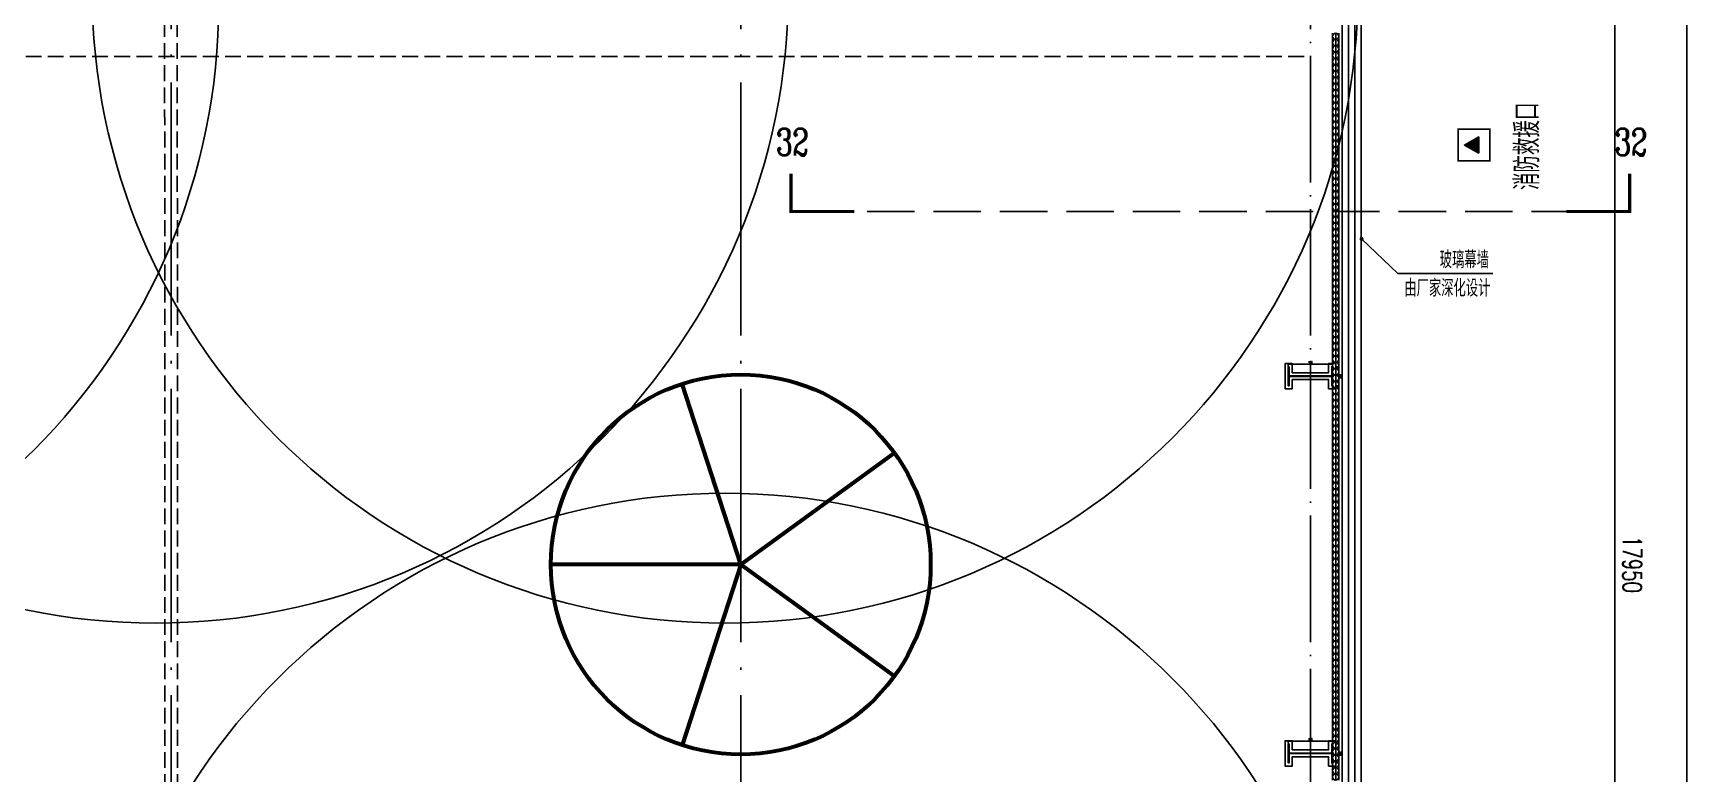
# Model space of a CAD drawing. Extents: x -1313754 to 847533, y 489853 to 941203.
# Drawn here: x -149037 to -122905, y 572538 to 584239 of the extents above; entities that cross this region are included whole.
import ezdxf

# ---------------------------------------------------------------- set-up
doc = ezdxf.new("R2010")
doc.units = 0
doc.header["$LTSCALE"] = 1000
doc.header["$MEASUREMENT"] = 0
doc.linetypes.add('DASH', pattern=[0.35, 0.25, -0.1])
doc.linetypes.add('DOTE', pattern=[2.42, 2, -0.2, 0.02, -0.2])
doc.layers.get('Defpoints').update_dxf_attribs({"color": 210})
for name, color, linetype in [('A-AXIS-D', 1, 'Continuous'), ('A-AXIS-DOTE', 14, 'DOTE'), ('A-AXIS-DP', 126, 'Continuous'), ('A-AXIS-SYMB', 3, 'Continuous'), ('A-HATCH-2', 251, 'Continuous'), ('A-HRAIL', 173, 'Continuous'), ('A-LIN-V', 9, 'Continuous'), ('A-TEXT', 61, 'Continuous'), ('A-WINDOW', 140, 'Continuous'), ('AS-COLN', 6, 'Continuous'), ('AS-WALL', 40, 'Continuous'), ('AS-结构边线层', 200, 'Continuous'), ('CURTWALL', 4, 'Continuous'), ('DIM_SYMB', 3, 'Continuous'), ('PUB_TEXT', 7, 'Continuous'), ('RP-N2-01$0$$0$A-WIND-J', 1, 'Continuous'), ('RP-N2-01$0$A-WIND-J', 3, 'Continuous'), ('SB_ZF消火栓', 10, 'Continuous'), ('SB_ZF消火栓M', 10, 'Continuous')]:
    doc.layers.add(name, color=color, linetype=linetype)
doc.layers.add('A-加建区域', color=47, linetype='Continuous', plot=False)
doc.styles.add('_TCH_DIM', font='SIMPLEX', dxfattribs={"bigfont": 'GBCBIG'})
doc.styles.add('_TCH_DIM_T3', font='SIMPLEX', dxfattribs={"width": 0.705882, "bigfont": 'GBCBIG'})
doc.styles.add('_TCH_LABEL', font='COMPLEX', dxfattribs={"bigfont": 'GBCBIG'})
doc.styles.add('A-DIM_T3', font='SIMPLEX', dxfattribs={"width": 0.705882, "bigfont": 'GBCBIG'})
doc.dimstyles.new('_TCH_ARCH&&10', dxfattribs={"dimtxt": 29.75, "dimasz": 10, "dimexe": 10, "dimexo": 10, "dimgap": 12.625, "dimtad": 1, "dimdec": 0, "dimzin": 0, "dimdsep": 46, "dimtxsty": '_TCH_DIM_T3', "dimblk": 'ARCHTICK', "dimcen": 0.09, "dimclrt": 7, "dimazin": 2, "dimtfac": 1, "dimtdec": 0, "dimtix": 1, "dimtmove": 2, "dimatfit": 3, "dimfxl": 0, "dimtolj": 1, "dimtzin": 0, "dimarcsym": 0})
doc.dimstyles.new('_TCH_ARCH&&100', dxfattribs={"dimtxt": 297.5, "dimasz": 100, "dimexe": 100, "dimexo": 100, "dimgap": 126.25, "dimtad": 1, "dimdec": 0, "dimzin": 0, "dimdsep": 46, "dimtxsty": '_TCH_DIM_T3', "dimblk": 'ARCHTICK', "dimcen": 0.09, "dimclrt": 7, "dimazin": 2, "dimtfac": 1, "dimtdec": 0, "dimtix": 1, "dimtmove": 2, "dimatfit": 3, "dimfxl": 0, "dimtolj": 1, "dimtzin": 0, "dimarcsym": 0})
doc.dimstyles.new('A-DIM&&100', dxfattribs={"dimtxt": 297.5, "dimasz": 100, "dimexe": 100, "dimexo": 100, "dimgap": 126.25, "dimtad": 1, "dimdec": 0, "dimzin": 0, "dimdsep": 46, "dimtxsty": 'A-DIM_T3', "dimblk": 'ARCHTICK', "dimcen": 0.09, "dimclrt": 7, "dimazin": 2, "dimtfac": 1, "dimtdec": 0, "dimtix": 1, "dimtmove": 2, "dimatfit": 3, "dimfxl": 0, "dimtolj": 1, "dimtzin": 0, "dimarcsym": 0})

# ---------------------------------------------------------------- blocks, each defined once
blk = doc.blocks.new('_ArchTick')
at = {"color": 0, "linetype": 'ByBlock', "const_width": 0.4}
blk.add_lwpolyline([(-0.5, -0.5), (0.5, 0.5)], dxfattribs=at)
blk = doc.blocks.new('*D1329')
at = {"layer": 'A-AXIS-D', "color": 0, "lineweight": -2}
for p, q in [((95776, -220000), (96792, -220000)), ((96692, -220000), (96692, -237950)), ((95776, -237950), (96792, -237950))]:
    blk.add_line(p, q, dxfattribs=at)
at = {"layer": 'Defpoints', "color": 0}
for p in [(95676, -220000), (95676, -237950), (96692, -237950)]:
    blk.add_point(p, dxfattribs=at)
at = {"layer": 'A-AXIS-D', "color": 0, "lineweight": -2, "xscale": 100, "yscale": 100, "zscale": 100}
for p, rotation in [((96692, -220000), 90), ((96692, -237950), 270)]:
    blk.add_blockref('_ArchTick', p, dxfattribs=dict(at, rotation=rotation))
at = {"layer": 'A-AXIS-D', "color": 7, "insert": (96967, -228975), "char_height": 297.5, "attachment_point": 5, "rotation": 270, "style": 'A-DIM_T3'}
blk.add_mtext('\\A1;17950', dxfattribs=at)
blk = doc.blocks.new('*D1406')
at = {"layer": 'A-AXIS-D', "color": 0, "lineweight": -2}
for p, q in [((96036, -183400), (97932, -183400)), ((97832, -183400), (97832, -256600)), ((96036, -256600), (97932, -256600))]:
    blk.add_line(p, q, dxfattribs=at)
at = {"layer": 'Defpoints', "color": 0}
for p in [(95936, -183400), (95936, -256600), (97832, -256600)]:
    blk.add_point(p, dxfattribs=at)
at = {"layer": 'A-AXIS-D', "color": 0, "lineweight": -2, "xscale": 100, "yscale": 100, "zscale": 100}
for p, rotation in [((97832, -183400), 90), ((97832, -256600), 270)]:
    blk.add_blockref('_ArchTick', p, dxfattribs=dict(at, rotation=rotation))
at = {"layer": 'A-AXIS-D', "color": 7, "insert": (98107, -220000), "char_height": 297.5, "attachment_point": 5, "rotation": 270, "style": '_TCH_DIM_T3'}
blk.add_mtext('\\A1;73200', dxfattribs=at)
blk = doc.blocks.new('43243')
at = {"layer": 'AS-结构边线层'}
blk.add_lwpolyline([(-155994, 548520), (-146454, 548520), (-146454, 549070), (-144354, 549070), (-144354, 548520), (-128354, 548520), (-128354, 548810), (-128054, 548810), (-128054, 561350), (-131054, 561350), (-131054, 565490), (-128054, 565490), (-128054, 594490), (-131055, 594490), (-131055, 601390), (-128054, 601390), (-128054, 621120), (-128354, 621120), (-144354, 621120), (-144354, 620570), (-146454, 620570), (-146454, 621120), (-155994, 621120)], dxfattribs=at)
blk = doc.blocks.new('4324324')
at = {"layer": 'A-HATCH-2', "linetype": 'DASH'}
blk.add_line((-307354.2, 583869.9), (-128854.2, 583869.9), dxfattribs=at)
blk = doc.blocks.new('w4324324')
at = {"layer": 'A-HATCH-2', "lineweight": 60}
for q in [(-1694760, 686605), (-1697614, 684532), (-1691907, 684532), (-1696524, 681178), (-1692997, 681178)]:
    blk.add_line((-1694760, 683605), q, dxfattribs=at)
blk.add_circle((-1694760, 683605), 3000, dxfattribs=at)
blk = doc.blocks.new('342343')
at = {"layer": 'A-LIN-V'}
blk.add_blockref('w4324324', (1048660, -62444), dxfattribs=at)
blk = doc.blocks.new('*D1765')
at = {"layer": 'A-AXIS-DP', "color": 0, "lineweight": -2}
for p, q in [((-195790, 766880), (-195790, 766929)), ((-195790, 766919), (-195490, 766919)), ((-195490, 766880), (-195490, 766929))]:
    blk.add_line(p, q, dxfattribs=at)
at = {"layer": 'Defpoints', "color": 0}
for p in [(-195790, 766870), (-195490, 766919), (-195490, 766870)]:
    blk.add_point(p, dxfattribs=at)
at = {"layer": 'A-AXIS-DP', "color": 0, "lineweight": -2, "xscale": 10, "yscale": 10, "zscale": 10, "rotation": 180}
blk.add_blockref('_ArchTick', (-195790, 766919), dxfattribs=at)
at = {"layer": 'A-AXIS-DP', "color": 0, "lineweight": -2, "xscale": 10, "yscale": 10, "zscale": 10}
blk.add_blockref('_ArchTick', (-195490, 766919), dxfattribs=at)
at = {"layer": 'A-AXIS-DP', "color": 7, "insert": (-195640, 766946), "char_height": 29.8, "attachment_point": 5, "style": '_TCH_DIM_T3'}
blk.add_mtext('\\A1;300', dxfattribs=at)
blk = doc.blocks.new('*D1766')
at = {"layer": 'A-AXIS-DP', "color": 0, "lineweight": -2}
for p, q in [((-195800, 766820), (-195841, 766820)), ((-195831, 766120), (-195831, 766820)), ((-195800, 766120), (-195841, 766120))]:
    blk.add_line(p, q, dxfattribs=at)
at = {"layer": 'Defpoints', "color": 0}
for p in [(-195831, 766820), (-195790, 766820), (-195790, 766120)]:
    blk.add_point(p, dxfattribs=at)
at = {"layer": 'A-AXIS-DP', "color": 0, "lineweight": -2, "xscale": 10, "yscale": 10, "zscale": 10}
for p, rotation in [((-195831, 766820), 90), ((-195831, 766120), 270)]:
    blk.add_blockref('_ArchTick', p, dxfattribs=dict(at, rotation=rotation))
at = {"layer": 'A-AXIS-DP', "color": 7, "insert": (-195859, 766470), "char_height": 29.8, "attachment_point": 5, "rotation": 90, "style": '_TCH_DIM_T3'}
blk.add_mtext('\\A1;700', dxfattribs=at)
blk = doc.blocks.new('RP-N2-01$0$$0$xfjy')
at = {"layer": 'RP-N2-01$0$$0$A-WIND-J'}
h = blk.add_hatch(color=256, dxfattribs=at)
h.dxf.hatch_style = 1
h.paths.add_polyline_path([(1141876, -26214), (1142135, -26214), (1142005, -25989)])
at = {"layer": 'RP-N2-01$0$$0$A-WIND-J', "const_width": 25}
blk.add_lwpolyline([(1141755, -25889), (1141755, -26389), (1142255, -26389), (1142255, -25889)], close=True, dxfattribs=at)
at = {"layer": 'RP-N2-01$0$$0$A-WIND-J'}
for points in [[(1141755, -26389), (1142255, -26389), (1142255, -25889), (1141755, -25889)], [(1141876, -26214), (1142135, -26214), (1142005, -25989)]]:
    blk.add_lwpolyline(points, close=True, dxfattribs=at)
blk = doc.blocks.new('RP-N2-01$0$xfjy')
at = {"layer": 'RP-N2-01$0$$0$A-WIND-J'}
blk.add_blockref('RP-N2-01$0$$0$xfjy', (0, 0), dxfattribs=at)
blk = doc.blocks.new('1232')
at = {"layer": 'RP-N2-01$0$A-WIND-J', "rotation": 90}
blk.add_blockref('RP-N2-01$0$xfjy', (-152409, -559535, 0), dxfattribs=at)
at = {"layer": 'A-TEXT', "style": '_TCH_DIM'}
blk.add_text('消防救援口', height=384.1, rotation=90, dxfattribs=at).set_placement((-125237, 581759, 0))
blk = doc.blocks.new('333')
at = {"layer": 'A-加建区域', "linetype": 'DASH'}
for p, q in [((-146958.2, 584432), (-146954.2, 552120)), ((-146758.2, 584432), (-146754.2, 552120))]:
    blk.add_line(p, q, dxfattribs=at)
blk = doc.blocks.new('99平面图例外参$0$$LinePat$圆环')
for points in [[(0, 150), (300, 150)], [(0, 0), (300, 0)], [(0, -150), (300, -150)]]:
    blk.add_lwpolyline(points)
at = {"color": 0}
blk.add_circle((150, 0), 150, dxfattribs=at)
blk = doc.blocks.new('34242343243')
at = {"layer": 'A-HRAIL', "xscale": 0.3333686689378101, "yscale": 0.3333333333333333, "zscale": 0.3333333333333333, "rotation": 90}
for p in [(-128454, 584139), (-128454, 584039), (-128454, 583939), (-128454, 583839), (-128454, 583739), (-128454, 583639), (-128454, 583539), (-128454, 583439), (-128454, 583339), (-128454, 583239), (-128454, 583139), (-128454, 583039), (-128454, 582939), (-128454, 582839), (-128454, 582739), (-128454, 582639), (-128454, 582539), (-128454, 582439), (-128454, 582339), (-128454, 582239), (-128454, 582139), (-128454, 582039), (-128454, 581939), (-128454, 581839), (-128454, 581739), (-128454, 581639), (-128454, 581539), (-128454, 581439), (-128454, 581339), (-128454, 581239), (-128454, 581139), (-128454, 581039), (-128454, 580939), (-128454, 580839), (-128454, 580739), (-128454, 580639), (-128454, 580539), (-128454, 580439), (-128454, 580339), (-128454, 580239), (-128454, 580139), (-128454, 580039), (-128454, 579938), (-128454, 579838), (-128454, 579738), (-128454, 579638), (-128454, 579538), (-128454, 579438), (-128454, 579338), (-128454, 579238), (-128454, 579138), (-128454, 579038), (-128454, 578938), (-128454, 578838), (-128454, 578738), (-128454, 578638), (-128454, 578538), (-128454, 578438), (-128454, 578338), (-128454, 578238), (-128454, 578138), (-128454, 578038), (-128454, 577938), (-128454, 577838), (-128454, 577738), (-128454, 577638), (-128454, 577538), (-128454, 577438), (-128454, 577338), (-128454, 577238), (-128454, 577138), (-128454, 577038), (-128454, 576938), (-128454, 576838), (-128454, 576738), (-128454, 576638), (-128454, 576538), (-128454, 576438), (-128454, 576338), (-128454, 576238), (-128454, 576138), (-128454, 576038), (-128454, 575938), (-128454, 575838), (-128454, 575738), (-128454, 575638), (-128454, 575538), (-128454, 575438), (-128454, 575338), (-128454, 575238), (-128454, 575138), (-128454, 575038), (-128454, 574938), (-128454, 574838), (-128454, 574738), (-128454, 574638), (-128454, 574538), (-128454, 574438), (-128454, 574338), (-128454, 574238), (-128454, 574138), (-128454, 574038), (-128454, 573938), (-128454, 573838), (-128454, 573738), (-128454, 573638), (-128454, 573538), (-128454, 573438), (-128454, 573338), (-128454, 573238), (-128454, 573138), (-128454, 573038), (-128454, 572938), (-128454, 572838), (-128454, 572738), (-128454, 572638), (-128454, 572538), (-128454, 572438)]:
    blk.add_blockref('99平面图例外参$0$$LinePat$圆环', p, dxfattribs=at)
blk = doc.blocks.new('A$C5D961328')
at = {"layer": 'SB_ZF消火栓'}
blk.add_hatch(color=256, dxfattribs=at).paths.add_polyline_path([(0, 40), (700, 40), (700, 240)])
at = {"layer": 'A-LIN-V', "ltscale": 500}
blk.add_circle((350, 40), 10001, dxfattribs=at)
at = {"layer": 'SB_ZF消火栓'}
for p, q in [((700, 240), (0, 240)), ((0, 240), (0, 40)), ((700, 240), (0, 40)), ((0, 40), (700, 40)), ((700, 240), (700, 40))]:
    blk.add_line(p, q, dxfattribs=at)
at = {"layer": 'SB_ZF消火栓', "color": 1}
blk.add_circle((140, 140), 32.5, dxfattribs=at)
blk = doc.blocks.new('we42342343234')
at = {"layer": 'SB_ZF消火栓M', "rotation": 90}
for p in [(-147064, 584570), (-138064, 584570), (-138064, 566620)]:
    blk.add_blockref('A$C5D961328', p, dxfattribs=at)
at = {"layer": 'SB_ZF消火栓M', "xscale": -1.000000000000001, "rotation": 90}
blk.add_blockref('A$C5D961328', (-156064, 585070), dxfattribs=at)
blk = doc.blocks.new('234243242332')
at = {"layer": 'SB_ZF消火栓'}
blk.add_blockref('we42342343234', (0, 0), dxfattribs=at)
blk = doc.blocks.new('dote')
at = {"layer": 'A-AXIS-DOTE'}
blk.add_line((91882.2, -264080), (91882.2, 36662.3), dxfattribs=at)
at = {"layer": 'A-AXIS-DOTE', "ltscale": 2}
for p, q in [((73882.2, -264080), (73882.2, -167560.7)), ((82882.2, -264080), (82882.2, -167560.7))]:
    blk.add_line(p, q, dxfattribs=at)
at = {"layer": 'DIM_SYMB', "linetype": 'DASH', "ltscale": 3}
blk.add_line((96126.4, -223400), (84476.4, -223400), dxfattribs=at)
at = {"layer": 'DIM_SYMB', "const_width": 50}
for points in [[(83676.4, -222800), (83676.4, -223400), (84676.4, -223400)], [(95926.4, -223400), (96926.4, -223400), (96926.4, -222800)]]:
    blk.add_lwpolyline(points, dxfattribs=at)
at = {"layer": 'PUB_TEXT', "style": '_TCH_LABEL', "width": 0.705882}
for p in [(83440.7, -222512.5), (96690.7, -222512.5)]:
    blk.add_text('32', height=425, dxfattribs=at).set_placement(p)
at = {"layer": 'A-AXIS-D'}
for base, p1, p2, dimstyle, picture, middle in [((97831.9, -256600.1), (95936.4, -183400), (95936.4, -256600.1), '_TCH_ARCH&&100', '*D1406', (98106.9, -220000)), ((96692.2, -237950), (95676.4, -220000), (95676.4, -237950), 'A-DIM&&100', '*D1329', (96967.2, -228975))]:
    dim = blk.add_linear_dim(base=base, p1=p1, p2=p2, angle=270, dimstyle=dimstyle, override={"dimgap": 0}, dxfattribs=at)
    dim.commit()
    dim.dimension.update_dxf_attribs({"geometry": picture, "text_midpoint": middle, "dimtype": 161, "text_rotation": 270})
blk = doc.blocks.new('nt66')
at = {"layer": 'A-HATCH-2'}
blk.add_lwpolyline([(-195840, 766870), (-195440, 766870), (-195440, 766758), (-195586, 766758), (-195586, 766182), (-195440, 766182), (-195440, 766070), (-195840, 766070), (-195840, 766182), (-195694, 766182), (-195694, 766758), (-195840, 766758)], close=True, dxfattribs=at)
at = {"layer": 'AS-COLN'}
blk.add_lwpolyline([(-195790, 766820), (-195490, 766820), (-195490, 766808), (-195636, 766808), (-195636, 766132), (-195490, 766132), (-195490, 766120), (-195790, 766120), (-195790, 766132), (-195644, 766132), (-195644, 766808), (-195790, 766808)], close=True, dxfattribs=at)
at = {"layer": 'A-AXIS-DP'}
for p1, p2, distance, picture, middle in [((-195790, 766120), (-195790, 766820), 41.2, '*D1766', (-195858.7, 766470)), ((-195790, 766870), (-195490, 766870), 48.8, '*D1765', (-195640, 766946.2))]:
    dim = blk.add_aligned_dim(p1=p1, p2=p2, distance=distance, dimstyle='_TCH_ARCH&&10', dxfattribs=at)
    dim.commit()
    dim.dimension.update_dxf_attribs({"geometry": picture, "text_midpoint": middle})
blk = doc.blocks.new('42343')
at = {"rotation": 270}
for p in [(-895324, 383180), (-895324, 377222)]:
    blk.add_blockref('nt66', p, dxfattribs=at)

msp = doc.modelspace()

# ---------------------------------------------------------------- linework, layer by layer
at = {"layer": 'A-AXIS-SYMB'}
for p, q in [((-128045.2, 580988.2), (-127470, 580440)), ((-127470, 580440), (-125970, 580440))]:
    msp.add_line(p, q, dxfattribs=at)
at = {"layer": 'A-AXIS-SYMB', "const_width": 32}
msp.add_lwpolyline([(-128056.8, 580999.2, 1), (-128033.6, 580977.1, 1)], format="xyb", close=True, dxfattribs=at)
at = {"layer": 'CURTWALL'}
for p, q in [((-128354.2, 594340), (-128354.2, 565490)), ((-128254.2, 594340), (-128254.2, 565490)), ((-128154.2, 594340), (-128154.2, 565490)), ((-128054.2, 594340), (-128054.2, 565490))]:
    msp.add_line(p, q, dxfattribs=at)

# ---------------------------------------------------------------- block references
msp.add_blockref('1232', (0, 0))
at = {"layer": 'A-AXIS-DP'}
msp.add_blockref('333', (0, 0), dxfattribs=at)
at = {"layer": 'A-LIN-V', "rotation": 90}
msp.add_blockref('342343', (483306.5, 1221945), dxfattribs=at)
at = {"layer": 'A-WINDOW'}
for name in ['43243', '42343', '4324324']:
    msp.add_blockref(name, (0, 0), dxfattribs=at)
at = {"layer": 'AS-WALL'}
msp.add_blockref('dote', (-220736.4, 804820), dxfattribs=at)
at = {"layer": 'DIM_SYMB'}
msp.add_blockref('34242343243', (0, 0), dxfattribs=at)
at = {"layer": 'SB_ZF消火栓', "linetype": 'Continuous'}
msp.add_blockref('234243242332', (0, 0), dxfattribs=at)

# ---------------------------------------------------------------- texts
at = {"layer": 'PUB_TEXT', "style": '_TCH_DIM'}
for s, p in [('玻璃幕墙', (-126810.6, 580524)), ('由厂家深化设计', (-127370.6, 580076))]:
    msp.add_text(s, height=270.07, dxfattribs=at).set_placement(p)

doc.saveas('drawing.dxf')
